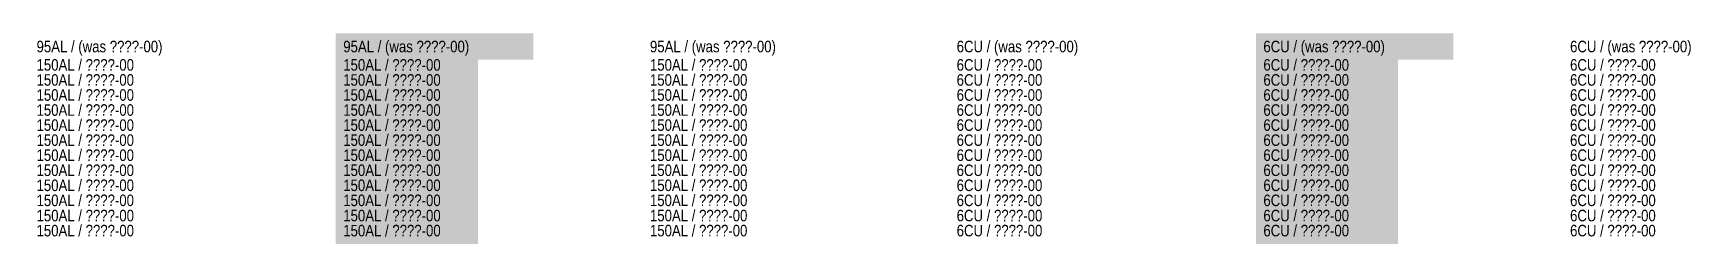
# Model space of a CAD drawing. Extents: x -2 to 226, y -7 to 61.
# Drawn here: x 117.9 to 226, y -7.2 to 6.5 of the extents above; entities that cross this region are included whole.
import ezdxf

# ---------------------------------------------------------------- set-up
doc = ezdxf.new("R2010")
doc.units = 0
doc.header["$MEASUREMENT"] = 0
doc.linetypes.add('DASHED', pattern=[0.75, 0.5, -0.25])
for name, color, linetype, lineweight in [('01 - Bestaande kabel', 125, 'Continuous', 0), ('Aansluiting LS K01', 120, 'DASHED', 0), ('Aansluiting LS K02', 52, 'DASHED', 0), ('Aansluiting LS K03', 5, 'DASHED', 0), ('Aansluiting LS K06', 30, 'DASHED', 0), ('Aansluiting LS K07', 252, 'DASHED', 0), ('Aansluiting LS K08', 244, 'DASHED', 0), ('Aansluiting LS K09', 104, 'DASHED', 0), ('Aansluiting LS K10', 1, 'DASHED', 0), ('Aansluiting LS K11', 190, 'DASHED', 0), ('Aansluiting LS K12', 201, 'DASHED', 0)]:
    doc.layers.add(name, color=color, linetype=linetype, lineweight=lineweight)
doc.layers.add('Aansluiting LS K04', color=3, linetype='DASHED', lineweight=0, true_color=0x00f000)
doc.layers.add('Aansluiting LS K05', color=6, linetype='DASHED', lineweight=0, true_color=0xeb00eb)
doc.styles.add('TECHBASE_ARIAL_NOVA_LIGHT', font='ArialNova-Light.ttf')

msp = doc.modelspace()

# ---------------------------------------------------------------- texts
at = {"layer": '01 - Bestaande kabel', "char_height": 0.75, "attachment_point": 7, "style": 'TECHBASE_ARIAL_NOVA_LIGHT', "bg_fill_transparency": 0}
for s, insert, width, bg_fill, box_fill_scale, bg_fill_color, bg_fill_true_color in [('{95AL / (was ????-00)}', (118.09, 5.01), 10.7, 3, 1.3, 7, 16777215), ('{95AL / (was ????-00)}', (138.09, 5.01), 11.9, 1, 1.65, 179, 1321020), ('{6CU / (was ????-00)}', (178.09, 5.01), 10.7, 3, 1.3, 7, 16777215), ('{6CU / (was ????-00)}', (198.09, 5.01), 11.9, 1, 1.65, 179, 1321020)]:
    msp.add_mtext(s, dxfattribs=dict(at, insert=insert, width=width, bg_fill=bg_fill, box_fill_scale=box_fill_scale, bg_fill_color=bg_fill_color, bg_fill_true_color=bg_fill_true_color))
at = {"layer": '01 - Bestaande kabel', "char_height": 0.75, "width": 11.9, "attachment_point": 7, "style": 'TECHBASE_ARIAL_NOVA_LIGHT'}
for s, insert in [('{95AL / (was ????-00)}', (158.09, 5.01)), ('{6CU / (was ????-00)}', (218.09, 5.01))]:
    msp.add_mtext(s, dxfattribs=dict(at, insert=insert))
at = {"layer": 'Aansluiting LS K01', "char_height": 0.75, "width": 8.3, "attachment_point": 7, "style": 'TECHBASE_ARIAL_NOVA_LIGHT', "bg_fill": 1, "box_fill_scale": 1.65, "bg_fill_color": 179, "bg_fill_true_color": 1321020, "bg_fill_transparency": 0}
for s, insert in [('{150AL / ????-00}', (138.09, 4.03)), ('{6CU / ????-00}', (198.09, 4.03))]:
    msp.add_mtext(s, dxfattribs=dict(at, insert=insert))
at = {"layer": 'Aansluiting LS K01', "char_height": 0.75, "width": 8.3, "attachment_point": 7, "style": 'TECHBASE_ARIAL_NOVA_LIGHT'}
for s, insert in [('{150AL / ????-00}', (158.09, 4.03)), ('{6CU / ????-00}', (218.09, 4.03))]:
    msp.add_mtext(s, dxfattribs=dict(at, insert=insert))
at = {"layer": 'Aansluiting LS K02', "char_height": 0.75, "width": 8.3, "attachment_point": 7, "style": 'TECHBASE_ARIAL_NOVA_LIGHT', "bg_fill": 1, "box_fill_scale": 1.65, "bg_fill_color": 179, "bg_fill_true_color": 1321020, "bg_fill_transparency": 0}
for s, insert in [('{150AL / ????-00}', (138.09, 3.05)), ('{6CU / ????-00}', (198.09, 3.05))]:
    msp.add_mtext(s, dxfattribs=dict(at, insert=insert))
at = {"layer": 'Aansluiting LS K02', "char_height": 0.75, "width": 8.3, "attachment_point": 7, "style": 'TECHBASE_ARIAL_NOVA_LIGHT'}
for s, insert in [('{150AL / ????-00}', (158.09, 3.05)), ('{6CU / ????-00}', (218.09, 3.05))]:
    msp.add_mtext(s, dxfattribs=dict(at, insert=insert))
at = {"layer": 'Aansluiting LS K03', "char_height": 0.75, "width": 8.3, "attachment_point": 7, "style": 'TECHBASE_ARIAL_NOVA_LIGHT', "bg_fill": 1, "box_fill_scale": 1.65, "bg_fill_color": 179, "bg_fill_true_color": 1321020, "bg_fill_transparency": 0}
for s, insert in [('{150AL / ????-00}', (138.09, 2.07)), ('{6CU / ????-00}', (198.09, 2.07))]:
    msp.add_mtext(s, dxfattribs=dict(at, insert=insert))
at = {"layer": 'Aansluiting LS K03', "char_height": 0.75, "width": 8.3, "attachment_point": 7, "style": 'TECHBASE_ARIAL_NOVA_LIGHT'}
for s, insert in [('{150AL / ????-00}', (158.09, 2.07)), ('{6CU / ????-00}', (218.09, 2.07))]:
    msp.add_mtext(s, dxfattribs=dict(at, insert=insert))
at = {"layer": 'Aansluiting LS K04', "char_height": 0.75, "width": 8.3, "attachment_point": 7, "style": 'TECHBASE_ARIAL_NOVA_LIGHT', "bg_fill": 1, "box_fill_scale": 1.65, "bg_fill_color": 179, "bg_fill_true_color": 1321020, "bg_fill_transparency": 0}
for s, insert in [('{150AL / ????-00}', (138.09, 1.09)), ('{6CU / ????-00}', (198.09, 1.09))]:
    msp.add_mtext(s, dxfattribs=dict(at, insert=insert))
at = {"layer": 'Aansluiting LS K04', "char_height": 0.75, "width": 8.3, "attachment_point": 7, "style": 'TECHBASE_ARIAL_NOVA_LIGHT'}
for s, insert in [('{150AL / ????-00}', (158.09, 1.09)), ('{6CU / ????-00}', (218.09, 1.09))]:
    msp.add_mtext(s, dxfattribs=dict(at, insert=insert))
at = {"layer": 'Aansluiting LS K05', "char_height": 0.75, "width": 8.3, "attachment_point": 7, "style": 'TECHBASE_ARIAL_NOVA_LIGHT', "bg_fill": 1, "box_fill_scale": 1.65, "bg_fill_color": 179, "bg_fill_true_color": 1321020, "bg_fill_transparency": 0}
for s, insert in [('{150AL / ????-00}', (138.09, 0.11)), ('{6CU / ????-00}', (198.09, 0.11))]:
    msp.add_mtext(s, dxfattribs=dict(at, insert=insert))
at = {"layer": 'Aansluiting LS K05', "char_height": 0.75, "width": 8.3, "attachment_point": 7, "style": 'TECHBASE_ARIAL_NOVA_LIGHT'}
for s, insert in [('{150AL / ????-00}', (158.09, 0.11)), ('{6CU / ????-00}', (218.09, 0.11))]:
    msp.add_mtext(s, dxfattribs=dict(at, insert=insert))
at = {"layer": 'Aansluiting LS K06', "char_height": 0.75, "width": 8.3, "attachment_point": 7, "style": 'TECHBASE_ARIAL_NOVA_LIGHT', "bg_fill": 1, "box_fill_scale": 1.65, "bg_fill_color": 179, "bg_fill_true_color": 1321020, "bg_fill_transparency": 0}
for s, insert in [('{150AL / ????-00}', (138.09, -0.87)), ('{6CU / ????-00}', (198.09, -0.87))]:
    msp.add_mtext(s, dxfattribs=dict(at, insert=insert))
at = {"layer": 'Aansluiting LS K06', "char_height": 0.75, "width": 8.3, "attachment_point": 7, "style": 'TECHBASE_ARIAL_NOVA_LIGHT'}
for s, insert in [('{150AL / ????-00}', (158.09, -0.87)), ('{6CU / ????-00}', (218.09, -0.87))]:
    msp.add_mtext(s, dxfattribs=dict(at, insert=insert))
at = {"layer": 'Aansluiting LS K07', "char_height": 0.75, "width": 8.3, "attachment_point": 7, "style": 'TECHBASE_ARIAL_NOVA_LIGHT', "bg_fill": 1, "box_fill_scale": 1.65, "bg_fill_color": 179, "bg_fill_true_color": 1321020, "bg_fill_transparency": 0}
for s, insert in [('{150AL / ????-00}', (138.09, -1.85)), ('{6CU / ????-00}', (198.09, -1.85))]:
    msp.add_mtext(s, dxfattribs=dict(at, insert=insert))
at = {"layer": 'Aansluiting LS K07', "char_height": 0.75, "width": 8.3, "attachment_point": 7, "style": 'TECHBASE_ARIAL_NOVA_LIGHT'}
for s, insert in [('{150AL / ????-00}', (158.09, -1.85)), ('{6CU / ????-00}', (218.09, -1.85))]:
    msp.add_mtext(s, dxfattribs=dict(at, insert=insert))
at = {"layer": 'Aansluiting LS K08', "char_height": 0.75, "width": 8.3, "attachment_point": 7, "style": 'TECHBASE_ARIAL_NOVA_LIGHT', "bg_fill": 1, "box_fill_scale": 1.65, "bg_fill_color": 179, "bg_fill_true_color": 1321020, "bg_fill_transparency": 0}
for s, insert in [('{150AL / ????-00}', (138.09, -2.83)), ('{6CU / ????-00}', (198.09, -2.83))]:
    msp.add_mtext(s, dxfattribs=dict(at, insert=insert))
at = {"layer": 'Aansluiting LS K08', "char_height": 0.75, "width": 8.3, "attachment_point": 7, "style": 'TECHBASE_ARIAL_NOVA_LIGHT'}
for s, insert in [('{150AL / ????-00}', (158.09, -2.83)), ('{6CU / ????-00}', (218.09, -2.83))]:
    msp.add_mtext(s, dxfattribs=dict(at, insert=insert))
at = {"layer": 'Aansluiting LS K09', "char_height": 0.75, "width": 8.3, "attachment_point": 7, "style": 'TECHBASE_ARIAL_NOVA_LIGHT', "bg_fill": 1, "box_fill_scale": 1.65, "bg_fill_color": 179, "bg_fill_true_color": 1321020, "bg_fill_transparency": 0}
for s, insert in [('{150AL / ????-00}', (138.09, -3.81)), ('{6CU / ????-00}', (198.09, -3.81))]:
    msp.add_mtext(s, dxfattribs=dict(at, insert=insert))
at = {"layer": 'Aansluiting LS K09', "char_height": 0.75, "width": 8.3, "attachment_point": 7, "style": 'TECHBASE_ARIAL_NOVA_LIGHT'}
for s, insert in [('{150AL / ????-00}', (158.09, -3.81)), ('{6CU / ????-00}', (218.09, -3.81))]:
    msp.add_mtext(s, dxfattribs=dict(at, insert=insert))
at = {"layer": 'Aansluiting LS K10', "char_height": 0.75, "width": 8.3, "attachment_point": 7, "style": 'TECHBASE_ARIAL_NOVA_LIGHT', "bg_fill": 1, "box_fill_scale": 1.65, "bg_fill_color": 179, "bg_fill_true_color": 1321020, "bg_fill_transparency": 0}
for s, insert in [('{150AL / ????-00}', (138.09, -4.79)), ('{6CU / ????-00}', (198.09, -4.79))]:
    msp.add_mtext(s, dxfattribs=dict(at, insert=insert))
at = {"layer": 'Aansluiting LS K10', "char_height": 0.75, "width": 8.3, "attachment_point": 7, "style": 'TECHBASE_ARIAL_NOVA_LIGHT'}
for s, insert in [('{150AL / ????-00}', (158.09, -4.79)), ('{6CU / ????-00}', (218.09, -4.79))]:
    msp.add_mtext(s, dxfattribs=dict(at, insert=insert))
at = {"layer": 'Aansluiting LS K11', "char_height": 0.75, "width": 8.3, "attachment_point": 7, "style": 'TECHBASE_ARIAL_NOVA_LIGHT', "bg_fill": 1, "box_fill_scale": 1.65, "bg_fill_color": 179, "bg_fill_true_color": 1321020, "bg_fill_transparency": 0}
for s, insert in [('{150AL / ????-00}', (138.09, -5.78)), ('{6CU / ????-00}', (198.09, -5.78))]:
    msp.add_mtext(s, dxfattribs=dict(at, insert=insert))
at = {"layer": 'Aansluiting LS K11', "char_height": 0.75, "width": 8.3, "attachment_point": 7, "style": 'TECHBASE_ARIAL_NOVA_LIGHT'}
for s, insert in [('{150AL / ????-00}', (158.09, -5.78)), ('{6CU / ????-00}', (218.09, -5.78))]:
    msp.add_mtext(s, dxfattribs=dict(at, insert=insert))
at = {"layer": 'Aansluiting LS K12', "char_height": 0.75, "width": 8.3, "attachment_point": 7, "style": 'TECHBASE_ARIAL_NOVA_LIGHT', "bg_fill": 1, "box_fill_scale": 1.65, "bg_fill_color": 179, "bg_fill_true_color": 1321020, "bg_fill_transparency": 0}
for s, insert in [('{150AL / ????-00}', (138.09, -6.76)), ('{6CU / ????-00}', (198.09, -6.76))]:
    msp.add_mtext(s, dxfattribs=dict(at, insert=insert))
at = {"layer": 'Aansluiting LS K12', "char_height": 0.75, "width": 8.3, "attachment_point": 7, "style": 'TECHBASE_ARIAL_NOVA_LIGHT'}
for s, insert in [('{150AL / ????-00}', (158.09, -6.76)), ('{6CU / ????-00}', (218.09, -6.76))]:
    msp.add_mtext(s, dxfattribs=dict(at, insert=insert))

# ---------------------------------------------------------------- next in the draw order: texts
at = {"layer": 'Aansluiting LS K01', "char_height": 0.75, "width": 7.7, "attachment_point": 7, "style": 'TECHBASE_ARIAL_NOVA_LIGHT', "bg_fill": 3, "box_fill_scale": 1.3, "bg_fill_color": 7, "bg_fill_true_color": 16777215, "bg_fill_transparency": 0}
for s, insert in [('{150AL / ????-00}', (118.09, 4.03)), ('{6CU / ????-00}', (178.09, 4.03))]:
    msp.add_mtext(s, dxfattribs=dict(at, insert=insert))

# ---------------------------------------------------------------- next in the draw order: texts
at = {"layer": 'Aansluiting LS K02', "char_height": 0.75, "width": 7.7, "attachment_point": 7, "style": 'TECHBASE_ARIAL_NOVA_LIGHT', "bg_fill": 3, "box_fill_scale": 1.3, "bg_fill_color": 7, "bg_fill_true_color": 16777215, "bg_fill_transparency": 0}
for s, insert in [('{150AL / ????-00}', (118.09, 3.05)), ('{6CU / ????-00}', (178.09, 3.05))]:
    msp.add_mtext(s, dxfattribs=dict(at, insert=insert))

# ---------------------------------------------------------------- next in the draw order: texts
at = {"layer": 'Aansluiting LS K03', "char_height": 0.75, "width": 7.7, "attachment_point": 7, "style": 'TECHBASE_ARIAL_NOVA_LIGHT', "bg_fill": 3, "box_fill_scale": 1.3, "bg_fill_color": 7, "bg_fill_true_color": 16777215, "bg_fill_transparency": 0}
for s, insert in [('{150AL / ????-00}', (118.09, 2.07)), ('{6CU / ????-00}', (178.09, 2.07))]:
    msp.add_mtext(s, dxfattribs=dict(at, insert=insert))

# ---------------------------------------------------------------- next in the draw order: texts
at = {"layer": 'Aansluiting LS K04', "char_height": 0.75, "width": 7.7, "attachment_point": 7, "style": 'TECHBASE_ARIAL_NOVA_LIGHT', "bg_fill": 3, "box_fill_scale": 1.3, "bg_fill_color": 7, "bg_fill_true_color": 16777215, "bg_fill_transparency": 0}
for s, insert in [('{150AL / ????-00}', (118.09, 1.09)), ('{6CU / ????-00}', (178.09, 1.09))]:
    msp.add_mtext(s, dxfattribs=dict(at, insert=insert))

# ---------------------------------------------------------------- next in the draw order: texts
at = {"layer": 'Aansluiting LS K05', "char_height": 0.75, "width": 7.7, "attachment_point": 7, "style": 'TECHBASE_ARIAL_NOVA_LIGHT', "bg_fill": 3, "box_fill_scale": 1.3, "bg_fill_color": 7, "bg_fill_true_color": 16777215, "bg_fill_transparency": 0}
for s, insert in [('{150AL / ????-00}', (118.09, 0.11)), ('{6CU / ????-00}', (178.09, 0.11))]:
    msp.add_mtext(s, dxfattribs=dict(at, insert=insert))

# ---------------------------------------------------------------- next in the draw order: texts
at = {"layer": 'Aansluiting LS K06', "char_height": 0.75, "width": 7.7, "attachment_point": 7, "style": 'TECHBASE_ARIAL_NOVA_LIGHT', "bg_fill": 3, "box_fill_scale": 1.3, "bg_fill_color": 7, "bg_fill_true_color": 16777215, "bg_fill_transparency": 0}
for s, insert in [('{150AL / ????-00}', (118.09, -0.87)), ('{6CU / ????-00}', (178.09, -0.87))]:
    msp.add_mtext(s, dxfattribs=dict(at, insert=insert))

# ---------------------------------------------------------------- next in the draw order: texts
at = {"layer": 'Aansluiting LS K07', "char_height": 0.75, "width": 7.7, "attachment_point": 7, "style": 'TECHBASE_ARIAL_NOVA_LIGHT', "bg_fill": 3, "box_fill_scale": 1.3, "bg_fill_color": 7, "bg_fill_true_color": 16777215, "bg_fill_transparency": 0}
for s, insert in [('{150AL / ????-00}', (118.09, -1.85)), ('{6CU / ????-00}', (178.09, -1.85))]:
    msp.add_mtext(s, dxfattribs=dict(at, insert=insert))

# ---------------------------------------------------------------- next in the draw order: texts
at = {"layer": 'Aansluiting LS K08', "char_height": 0.75, "width": 7.7, "attachment_point": 7, "style": 'TECHBASE_ARIAL_NOVA_LIGHT', "bg_fill": 3, "box_fill_scale": 1.3, "bg_fill_color": 7, "bg_fill_true_color": 16777215, "bg_fill_transparency": 0}
for s, insert in [('{150AL / ????-00}', (118.09, -2.83)), ('{6CU / ????-00}', (178.09, -2.83))]:
    msp.add_mtext(s, dxfattribs=dict(at, insert=insert))

# ---------------------------------------------------------------- next in the draw order: texts
at = {"layer": 'Aansluiting LS K09', "char_height": 0.75, "width": 7.7, "attachment_point": 7, "style": 'TECHBASE_ARIAL_NOVA_LIGHT', "bg_fill": 3, "box_fill_scale": 1.3, "bg_fill_color": 7, "bg_fill_true_color": 16777215, "bg_fill_transparency": 0}
for s, insert in [('{150AL / ????-00}', (118.09, -3.81)), ('{6CU / ????-00}', (178.09, -3.81))]:
    msp.add_mtext(s, dxfattribs=dict(at, insert=insert))

# ---------------------------------------------------------------- next in the draw order: texts
at = {"layer": 'Aansluiting LS K10', "char_height": 0.75, "width": 7.7, "attachment_point": 7, "style": 'TECHBASE_ARIAL_NOVA_LIGHT', "bg_fill": 3, "box_fill_scale": 1.3, "bg_fill_color": 7, "bg_fill_true_color": 16777215, "bg_fill_transparency": 0}
for s, insert in [('{150AL / ????-00}', (118.09, -4.79)), ('{6CU / ????-00}', (178.09, -4.79))]:
    msp.add_mtext(s, dxfattribs=dict(at, insert=insert))

# ---------------------------------------------------------------- next in the draw order: texts
at = {"layer": 'Aansluiting LS K11', "char_height": 0.75, "width": 7.7, "attachment_point": 7, "style": 'TECHBASE_ARIAL_NOVA_LIGHT', "bg_fill": 3, "box_fill_scale": 1.3, "bg_fill_color": 7, "bg_fill_true_color": 16777215, "bg_fill_transparency": 0}
for s, insert in [('{150AL / ????-00}', (118.09, -5.78)), ('{6CU / ????-00}', (178.09, -5.78))]:
    msp.add_mtext(s, dxfattribs=dict(at, insert=insert))

# ---------------------------------------------------------------- next in the draw order: texts
at = {"layer": 'Aansluiting LS K12', "char_height": 0.75, "width": 7.7, "attachment_point": 7, "style": 'TECHBASE_ARIAL_NOVA_LIGHT', "bg_fill": 3, "box_fill_scale": 1.3, "bg_fill_color": 7, "bg_fill_true_color": 16777215, "bg_fill_transparency": 0}
for s, insert in [('{150AL / ????-00}', (118.09, -6.76)), ('{6CU / ????-00}', (178.09, -6.76))]:
    msp.add_mtext(s, dxfattribs=dict(at, insert=insert))

doc.saveas('drawing.dxf')
